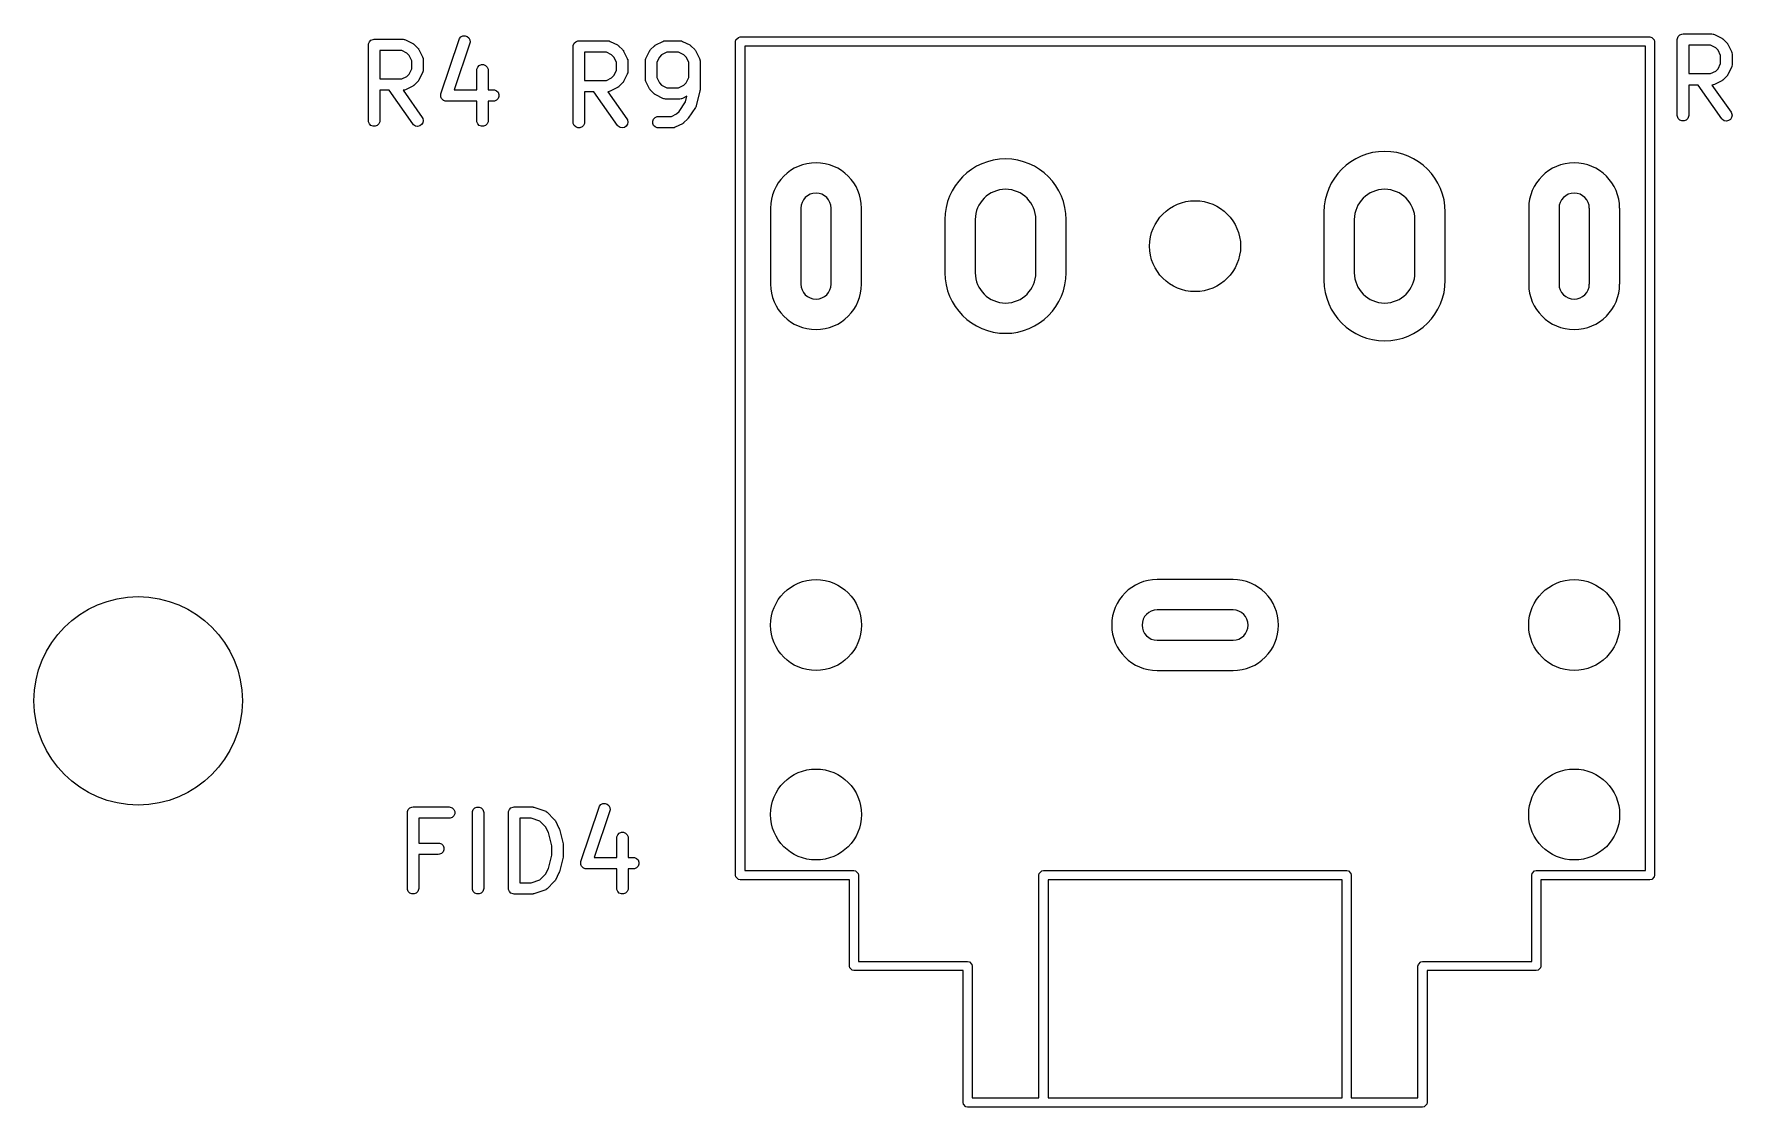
# Model space of a CAD drawing. Header units: inches. Extents: x 1.99 to 4.41, y -4.34 to -2.1.
# Drawn here: x 1.993 to 2.875, y -4.345 to -3.787 of the extents above; entities that cross this region are included whole.
import ezdxf

# ---------------------------------------------------------------- set-up
doc = ezdxf.new("R2010")
doc.units = ezdxf.units.IN
doc.header["$MEASUREMENT"] = 0
doc.layers.add('BLACK', color=250, linetype='CONTINUOUS')

msp = doc.modelspace()

# ---------------------------------------------------------------- linework, layer by layer
at = {"layer": 'BLACK', "linetype": 'CONTINUOUS'}
for p, q in [((2.16686, -3.79253), (2.1673, -3.79146)), ((2.1673, -3.79146), (2.16812, -3.79065)), ((2.16812, -3.79065), (2.16918, -3.79021)), ((2.16918, -3.79021), (2.16976, -3.79015)), ((2.16976, -3.79015), (2.18476, -3.79015)), ((2.18476, -3.79015), (2.18533, -3.79021)), ((2.18533, -3.79021), (2.18543, -3.79025)), ((2.18543, -3.79025), (2.18554, -3.79026)), ((2.18554, -3.79026), (2.18608, -3.79046)), ((2.18608, -3.79046), (2.18983, -3.79234)), ((2.20445, -3.81842), (2.21383, -3.79029)), ((2.21383, -3.79029), (2.21406, -3.78977)), ((2.21406, -3.78977), (2.21482, -3.7889)), ((2.21482, -3.7889), (2.21585, -3.78838)), ((2.21585, -3.78838), (2.217, -3.7883)), ((2.217, -3.7883), (2.21809, -3.78866)), ((2.21809, -3.78866), (2.21896, -3.78942)), ((2.21896, -3.78942), (2.21948, -3.79045)), ((2.21956, -3.7916), (2.21943, -3.79216)), ((2.21948, -3.79045), (2.21956, -3.7916)), ((2.2736, -3.79225), (2.27442, -3.79144)), ((2.27442, -3.79144), (2.27548, -3.79099)), ((2.27548, -3.79099), (2.27606, -3.79094)), ((2.27606, -3.79094), (2.29106, -3.79094)), ((2.29106, -3.79094), (2.29163, -3.79099)), ((2.29163, -3.79099), (2.29173, -3.79104)), ((2.29173, -3.79104), (2.29184, -3.79104)), ((2.29184, -3.79104), (2.29238, -3.79125)), ((2.29238, -3.79125), (2.29613, -3.79312)), ((2.31598, -3.79312), (2.31973, -3.79125)), ((2.31973, -3.79125), (2.32027, -3.79104)), ((2.32027, -3.79104), (2.32038, -3.79104)), ((2.32038, -3.79104), (2.32048, -3.79099)), ((2.32048, -3.79099), (2.32105, -3.79094)), ((2.32105, -3.79094), (2.32855, -3.79094)), ((2.32855, -3.79094), (2.32913, -3.79099)), ((2.32913, -3.79099), (2.32923, -3.79104)), ((2.32923, -3.79104), (2.32933, -3.79104)), ((2.32933, -3.79104), (2.32987, -3.79125)), ((2.32987, -3.79125), (2.33362, -3.79312)), ((2.35748, -3.79134), (2.35766, -3.79043)), ((2.35748, -4.22441), (2.35748, -3.79134)), ((2.35766, -3.79043), (2.35894, -3.78916)), ((2.35894, -3.78916), (2.35984, -3.78898)), ((2.35984, -3.78898), (2.83228, -3.78898)), ((2.83228, -3.78898), (2.83319, -3.78916)), ((2.83319, -3.78916), (2.83447, -3.79043)), ((2.83447, -3.79043), (2.83465, -3.79134)), ((2.83465, -3.79134), (2.83465, -4.22441)), ((2.84648, -3.79035), (2.84654, -3.78977)), ((2.84648, -3.82972), (2.84648, -3.79035)), ((2.84654, -3.78977), (2.84698, -3.78871)), ((2.84698, -3.78871), (2.8478, -3.78789)), ((2.8478, -3.78789), (2.84886, -3.78745)), ((2.84886, -3.78745), (2.84944, -3.78739)), ((2.84944, -3.78739), (2.86444, -3.78739)), ((2.86444, -3.78739), (2.86501, -3.78745)), ((2.86501, -3.78745), (2.86511, -3.78749)), ((2.86511, -3.78749), (2.86522, -3.7875)), ((2.86522, -3.7875), (2.86576, -3.78771)), ((2.86576, -3.78771), (2.86951, -3.78958)), ((2.86951, -3.78958), (2.86975, -3.78974)), ((2.86975, -3.78974), (2.86983, -3.78977)), ((2.86983, -3.78977), (2.86991, -3.78983)), ((2.86991, -3.78983), (2.87, -3.78989)), ((2.87, -3.78989), (2.87005, -3.78995)), ((2.87005, -3.78995), (2.87027, -3.79013)), ((2.87027, -3.79013), (2.87215, -3.79201)), ((2.16681, -3.7931), (2.16686, -3.79253)), ((2.16681, -3.83247), (2.16681, -3.7931)), ((2.18406, -3.79606), (2.17271, -3.79606)), ((2.17271, -3.79606), (2.17271, -3.81077)), ((2.18676, -3.7974), (2.18406, -3.79606)), ((2.18796, -3.7986), (2.18676, -3.7974)), ((2.1893, -3.8013), (2.18796, -3.7986)), ((2.18983, -3.79234), (2.19008, -3.79249)), ((2.19008, -3.79249), (2.19015, -3.79252)), ((2.19015, -3.79252), (2.19023, -3.79259)), ((2.19023, -3.79259), (2.19032, -3.79265)), ((2.19032, -3.79265), (2.19037, -3.7927)), ((2.19037, -3.7927), (2.1906, -3.79289)), ((2.1906, -3.79289), (2.19247, -3.79476)), ((2.19247, -3.79476), (2.19266, -3.79499)), ((2.19266, -3.79499), (2.19272, -3.79504)), ((2.19272, -3.79504), (2.19277, -3.79513)), ((2.19277, -3.79513), (2.19284, -3.79521)), ((2.19284, -3.79521), (2.19287, -3.79528)), ((2.19287, -3.79528), (2.19302, -3.79553)), ((2.19302, -3.79553), (2.1949, -3.79928)), ((2.1949, -3.79928), (2.19511, -3.79982)), ((2.19511, -3.79982), (2.19511, -3.79993)), ((2.19511, -3.79993), (2.19515, -3.80003)), ((2.19515, -3.80003), (2.19521, -3.8006)), ((2.21943, -3.79216), (2.21135, -3.8164)), ((2.27311, -3.79389), (2.27316, -3.79331)), ((2.27311, -3.83326), (2.27311, -3.79389)), ((2.27316, -3.79331), (2.2736, -3.79225)), ((2.29036, -3.79684), (2.27901, -3.79684)), ((2.27901, -3.79684), (2.27901, -3.81156)), ((2.29306, -3.79819), (2.29036, -3.79684)), ((2.29425, -3.79939), (2.29306, -3.79819)), ((2.2956, -3.80209), (2.29425, -3.79939)), ((2.29613, -3.79312), (2.29638, -3.79328)), ((2.29638, -3.79328), (2.29645, -3.79331)), ((2.29645, -3.79331), (2.29653, -3.79338)), ((2.29653, -3.79338), (2.29662, -3.79343)), ((2.29662, -3.79343), (2.29667, -3.79349)), ((2.29667, -3.79349), (2.29689, -3.79368)), ((2.29689, -3.79368), (2.29877, -3.79555)), ((2.29877, -3.79555), (2.29896, -3.79578)), ((2.29896, -3.79578), (2.29901, -3.79583)), ((2.29901, -3.79583), (2.29907, -3.79592)), ((2.29907, -3.79592), (2.29914, -3.796)), ((2.29914, -3.796), (2.29917, -3.79607)), ((2.29917, -3.79607), (2.29932, -3.79632)), ((2.29932, -3.79632), (2.3012, -3.80007)), ((2.3012, -3.80007), (2.3014, -3.80061)), ((2.31071, -3.80061), (2.31091, -3.80007)), ((2.31091, -3.80007), (2.31279, -3.79632)), ((2.31279, -3.79632), (2.31294, -3.79607)), ((2.31294, -3.79607), (2.31297, -3.796)), ((2.31297, -3.796), (2.31304, -3.79592)), ((2.31304, -3.79592), (2.3131, -3.79583)), ((2.3131, -3.79583), (2.31316, -3.79578)), ((2.31316, -3.79578), (2.31334, -3.79555)), ((2.31334, -3.79555), (2.31522, -3.79368)), ((2.31522, -3.79368), (2.31544, -3.79349)), ((2.31544, -3.79349), (2.31549, -3.79343)), ((2.31549, -3.79343), (2.31558, -3.79338)), ((2.31558, -3.79338), (2.31566, -3.79331)), ((2.31566, -3.79331), (2.31574, -3.79328)), ((2.31574, -3.79328), (2.31598, -3.79312)), ((2.31786, -3.79939), (2.31651, -3.80209)), ((2.31905, -3.79819), (2.31786, -3.79939)), ((2.32175, -3.79684), (2.31905, -3.79819)), ((2.32786, -3.79684), (2.32175, -3.79684)), ((2.33055, -3.79819), (2.32786, -3.79684)), ((2.33175, -3.79939), (2.33055, -3.79819)), ((2.3331, -3.80209), (2.33175, -3.79939)), ((2.33362, -3.79312), (2.33387, -3.79328)), ((2.33387, -3.79328), (2.33394, -3.79331)), ((2.33394, -3.79331), (2.33402, -3.79338)), ((2.33402, -3.79338), (2.33411, -3.79343)), ((2.33411, -3.79343), (2.33416, -3.79349)), ((2.33416, -3.79349), (2.33439, -3.79368)), ((2.33439, -3.79368), (2.33626, -3.79555)), ((2.33626, -3.79555), (2.33645, -3.79578)), ((2.33645, -3.79578), (2.33651, -3.79583)), ((2.33651, -3.79583), (2.33657, -3.79592)), ((2.33657, -3.79592), (2.33663, -3.796)), ((2.33663, -3.796), (2.33666, -3.79607)), ((2.33666, -3.79607), (2.33682, -3.79632)), ((2.33682, -3.79632), (2.33869, -3.80007)), ((2.33869, -3.80007), (2.3389, -3.80061)), ((2.3622, -3.7937), (2.3622, -4.22205)), ((2.82992, -3.7937), (2.3622, -3.7937)), ((2.82992, -4.22205), (2.82992, -3.7937)), ((2.86374, -3.7933), (2.85239, -3.7933)), ((2.85239, -3.7933), (2.85239, -3.80802)), ((2.86644, -3.79465), (2.86374, -3.7933)), ((2.86763, -3.79585), (2.86644, -3.79465)), ((2.86898, -3.79854), (2.86763, -3.79585)), ((2.86898, -3.80277), (2.86898, -3.79854)), ((2.87215, -3.79201), (2.87233, -3.79224)), ((2.87233, -3.79224), (2.87239, -3.79229)), ((2.87239, -3.79229), (2.87245, -3.79238)), ((2.87245, -3.79238), (2.87252, -3.79246)), ((2.87252, -3.79246), (2.87254, -3.79253)), ((2.87254, -3.79253), (2.8727, -3.79278)), ((2.8727, -3.79278), (2.87458, -3.79653)), ((2.87458, -3.79653), (2.87478, -3.79707)), ((2.87478, -3.79707), (2.87479, -3.79717)), ((2.87479, -3.79717), (2.87483, -3.79727)), ((2.87483, -3.79727), (2.87489, -3.79785)), ((2.87489, -3.79785), (2.87489, -3.80347)), ((2.18676, -3.80942), (2.18796, -3.80823)), ((2.18796, -3.80823), (2.1893, -3.80553)), ((2.1893, -3.80553), (2.1893, -3.8013)), ((2.1949, -3.80755), (2.19302, -3.8113)), ((2.19511, -3.80701), (2.1949, -3.80755)), ((2.19515, -3.8068), (2.19511, -3.8069)), ((2.19511, -3.8069), (2.19511, -3.80701)), ((2.19521, -3.80623), (2.19515, -3.8068)), ((2.19521, -3.8006), (2.19521, -3.80623)), ((2.22305, -3.80623), (2.22311, -3.80565)), ((2.22305, -3.8164), (2.22305, -3.80623)), ((2.22311, -3.80565), (2.22355, -3.80459)), ((2.22355, -3.80459), (2.22436, -3.80377)), ((2.22436, -3.80377), (2.22543, -3.80333)), ((2.22543, -3.80333), (2.22658, -3.80333)), ((2.22658, -3.80333), (2.22764, -3.80377)), ((2.22764, -3.80377), (2.22846, -3.80459)), ((2.22846, -3.80459), (2.2289, -3.80565)), ((2.2289, -3.80565), (2.22896, -3.80623)), ((2.22896, -3.80623), (2.22896, -3.8164)), ((2.29306, -3.81021), (2.29425, -3.80901)), ((2.29425, -3.80901), (2.2956, -3.80632)), ((2.2956, -3.80632), (2.2956, -3.80209)), ((2.3012, -3.80833), (2.29932, -3.81208)), ((2.3014, -3.80779), (2.3012, -3.80833)), ((2.3014, -3.80061), (2.30141, -3.80072)), ((2.30141, -3.80769), (2.3014, -3.80779)), ((2.30141, -3.80072), (2.30145, -3.80081)), ((2.30145, -3.80759), (2.30141, -3.80769)), ((2.30145, -3.80081), (2.30151, -3.80139)), ((2.30151, -3.80701), (2.30145, -3.80759)), ((2.30151, -3.80139), (2.30151, -3.80701)), ((2.3106, -3.80139), (2.31066, -3.80081)), ((2.3106, -3.81076), (2.3106, -3.80139)), ((2.31066, -3.80081), (2.3107, -3.80072)), ((2.3107, -3.80072), (2.31071, -3.80061)), ((2.31651, -3.80209), (2.31651, -3.81007)), ((2.3331, -3.81007), (2.3331, -3.80209)), ((2.3389, -3.80061), (2.33891, -3.80072)), ((2.33891, -3.80072), (2.33895, -3.80081)), ((2.33895, -3.80081), (2.339, -3.80139)), ((2.339, -3.80139), (2.339, -3.81639)), ((2.85239, -3.80802), (2.86374, -3.80802)), ((2.86374, -3.80802), (2.86644, -3.80667)), ((2.86644, -3.80667), (2.86763, -3.80547)), ((2.86763, -3.80547), (2.86898, -3.80277)), ((2.87233, -3.80908), (2.87215, -3.80931)), ((2.87239, -3.80903), (2.87233, -3.80908)), ((2.87245, -3.80894), (2.87239, -3.80903)), ((2.87252, -3.80886), (2.87245, -3.80894)), ((2.87254, -3.80879), (2.87252, -3.80886)), ((2.8727, -3.80854), (2.87254, -3.80879)), ((2.87458, -3.80479), (2.8727, -3.80854)), ((2.87478, -3.80425), (2.87458, -3.80479)), ((2.87479, -3.80414), (2.87478, -3.80425)), ((2.87483, -3.80405), (2.87479, -3.80414)), ((2.87489, -3.80347), (2.87483, -3.80405)), ((2.17271, -3.81077), (2.18406, -3.81077)), ((2.1776, -3.81668), (2.17271, -3.81668)), ((2.17271, -3.81668), (2.17271, -3.83247)), ((2.18984, -3.83417), (2.1776, -3.81668)), ((2.18406, -3.81077), (2.18676, -3.80942)), ((2.18533, -3.81662), (2.1848, -3.81667)), ((2.1848, -3.81667), (2.19468, -3.83078)), ((2.18543, -3.81658), (2.18533, -3.81662)), ((2.18554, -3.81657), (2.18543, -3.81658)), ((2.18608, -3.81637), (2.18554, -3.81657)), ((2.18983, -3.81449), (2.18608, -3.81637)), ((2.19008, -3.81434), (2.18983, -3.81449)), ((2.19015, -3.81431), (2.19008, -3.81434)), ((2.19023, -3.81424), (2.19015, -3.81431)), ((2.19032, -3.81418), (2.19023, -3.81424)), ((2.19037, -3.81412), (2.19032, -3.81418)), ((2.1906, -3.81394), (2.19037, -3.81412)), ((2.19247, -3.81206), (2.1906, -3.81394)), ((2.19266, -3.81184), (2.19247, -3.81206)), ((2.19272, -3.81179), (2.19266, -3.81184)), ((2.19277, -3.8117), (2.19272, -3.81179)), ((2.19284, -3.81162), (2.19277, -3.8117)), ((2.19287, -3.81154), (2.19284, -3.81162)), ((2.19302, -3.8113), (2.19287, -3.81154)), ((2.21135, -3.8164), (2.22305, -3.8164)), ((2.22896, -3.8164), (2.23163, -3.8164)), ((2.23163, -3.8164), (2.2322, -3.81645)), ((2.2322, -3.81645), (2.23327, -3.81689)), ((2.23327, -3.81689), (2.23408, -3.81771)), ((2.23408, -3.81771), (2.23452, -3.81877)), ((2.27901, -3.81156), (2.29036, -3.81156)), ((2.2839, -3.81747), (2.27901, -3.81747)), ((2.27901, -3.81747), (2.27901, -3.83326)), ((2.29614, -3.83495), (2.2839, -3.81747)), ((2.29036, -3.81156), (2.29306, -3.81021)), ((2.29163, -3.81741), (2.2911, -3.81746)), ((2.2911, -3.81746), (2.30098, -3.83157)), ((2.29173, -3.81737), (2.29163, -3.81741)), ((2.29184, -3.81736), (2.29173, -3.81737)), ((2.29238, -3.81715), (2.29184, -3.81736)), ((2.29613, -3.81528), (2.29238, -3.81715)), ((2.29638, -3.81512), (2.29613, -3.81528)), ((2.29645, -3.81509), (2.29638, -3.81512)), ((2.29653, -3.81503), (2.29645, -3.81509)), ((2.29662, -3.81497), (2.29653, -3.81503)), ((2.29667, -3.81491), (2.29662, -3.81497)), ((2.29689, -3.81473), (2.29667, -3.81491)), ((2.29877, -3.81285), (2.29689, -3.81473)), ((2.29896, -3.81262), (2.29877, -3.81285)), ((2.29901, -3.81257), (2.29896, -3.81262)), ((2.29907, -3.81248), (2.29901, -3.81257)), ((2.29914, -3.8124), (2.29907, -3.81248)), ((2.29917, -3.81233), (2.29914, -3.8124)), ((2.29932, -3.81208), (2.29917, -3.81233)), ((2.31066, -3.81134), (2.3106, -3.81076)), ((2.3107, -3.81144), (2.31066, -3.81134)), ((2.31071, -3.81154), (2.3107, -3.81144)), ((2.31091, -3.81208), (2.31071, -3.81154)), ((2.31279, -3.81583), (2.31091, -3.81208)), ((2.31294, -3.81608), (2.31279, -3.81583)), ((2.31297, -3.81615), (2.31294, -3.81608)), ((2.31304, -3.81623), (2.31297, -3.81615)), ((2.3131, -3.81632), (2.31304, -3.81623)), ((2.31316, -3.81637), (2.3131, -3.81632)), ((2.31334, -3.8166), (2.31316, -3.81637)), ((2.31522, -3.81848), (2.31334, -3.8166)), ((2.31651, -3.81007), (2.31786, -3.81276)), ((2.31786, -3.81276), (2.31905, -3.81396)), ((2.31905, -3.81396), (2.32175, -3.81531)), ((2.32175, -3.81531), (2.32786, -3.81531)), ((2.32786, -3.81531), (2.33055, -3.81396)), ((2.33055, -3.81396), (2.33175, -3.81276)), ((2.33175, -3.81276), (2.3331, -3.81007)), ((2.33892, -3.8171), (2.33704, -3.8246)), ((2.33893, -3.817), (2.33892, -3.8171)), ((2.33895, -3.81696), (2.33893, -3.817)), ((2.33897, -3.81675), (2.33895, -3.81696)), ((2.339, -3.81653), (2.33897, -3.81675)), ((2.339, -3.81639), (2.33899, -3.81649)), ((2.33899, -3.81649), (2.339, -3.81653)), ((2.85727, -3.81392), (2.85239, -3.81392)), ((2.85239, -3.81392), (2.85239, -3.82972)), ((2.86952, -3.83141), (2.85727, -3.81392)), ((2.86501, -3.81387), (2.86448, -3.81392)), ((2.86448, -3.81392), (2.87435, -3.82802)), ((2.86511, -3.81383), (2.86501, -3.81387)), ((2.86522, -3.81382), (2.86511, -3.81383)), ((2.86576, -3.81361), (2.86522, -3.81382)), ((2.86951, -3.81174), (2.86576, -3.81361)), ((2.86975, -3.81158), (2.86951, -3.81174)), ((2.86983, -3.81155), (2.86975, -3.81158)), ((2.86991, -3.81148), (2.86983, -3.81155)), ((2.87, -3.81143), (2.86991, -3.81148)), ((2.87005, -3.81137), (2.87, -3.81143)), ((2.87027, -3.81118), (2.87005, -3.81137)), ((2.87215, -3.80931), (2.87027, -3.81118)), ((2.20433, -3.81898), (2.20436, -3.81883)), ((2.20436, -3.81945), (2.20433, -3.81898)), ((2.20436, -3.81877), (2.20439, -3.8187)), ((2.20436, -3.81883), (2.20436, -3.81877)), ((2.20436, -3.81993), (2.20436, -3.81945)), ((2.2044, -3.82002), (2.20436, -3.81993)), ((2.20439, -3.8187), (2.20445, -3.81842)), ((2.20441, -3.82013), (2.2044, -3.82002)), ((2.20462, -3.82055), (2.20441, -3.82013)), ((2.2048, -3.82099), (2.20462, -3.82055)), ((2.20488, -3.82107), (2.2048, -3.82099)), ((2.20492, -3.82116), (2.20488, -3.82107)), ((2.20528, -3.82147), (2.20492, -3.82116)), ((2.20561, -3.8218), (2.20528, -3.82147)), ((2.20571, -3.82185), (2.20561, -3.8218)), ((2.20579, -3.82192), (2.20571, -3.82185)), ((2.20624, -3.82206), (2.20579, -3.82192)), ((2.20668, -3.82225), (2.20624, -3.82206)), ((2.20683, -3.82226), (2.20668, -3.82225)), ((2.20689, -3.82228), (2.20683, -3.82226)), ((2.20696, -3.82227), (2.20689, -3.82228)), ((2.20726, -3.8223), (2.20696, -3.82227)), ((2.22305, -3.8223), (2.20726, -3.8223)), ((2.22305, -3.83247), (2.22305, -3.8223)), ((2.23163, -3.8223), (2.22896, -3.8223)), ((2.22896, -3.8223), (2.22896, -3.83247)), ((2.2322, -3.82225), (2.23163, -3.8223)), ((2.23327, -3.8218), (2.2322, -3.82225)), ((2.23408, -3.82099), (2.23327, -3.8218)), ((2.23452, -3.81993), (2.23408, -3.82099)), ((2.23452, -3.81877), (2.23452, -3.81993)), ((2.31544, -3.81866), (2.31522, -3.81848)), ((2.31549, -3.81872), (2.31544, -3.81866)), ((2.31558, -3.81878), (2.31549, -3.81872)), ((2.31566, -3.81884), (2.31558, -3.81878)), ((2.31574, -3.81887), (2.31566, -3.81884)), ((2.31598, -3.81903), (2.31574, -3.81887)), ((2.31973, -3.8209), (2.31598, -3.81903)), ((2.32027, -3.82111), (2.31973, -3.8209)), ((2.32038, -3.82112), (2.32027, -3.82111)), ((2.32048, -3.82116), (2.32038, -3.82112)), ((2.32105, -3.82122), (2.32048, -3.82116)), ((2.32855, -3.82122), (2.32105, -3.82122)), ((2.32813, -3.82763), (2.33144, -3.82267)), ((2.32913, -3.82116), (2.32855, -3.82122)), ((2.32923, -3.82112), (2.32913, -3.82116)), ((2.32933, -3.82111), (2.32923, -3.82112)), ((2.32987, -3.8209), (2.32933, -3.82111)), ((2.33217, -3.81976), (2.32987, -3.8209)), ((2.33144, -3.82267), (2.33217, -3.81976)), ((2.33663, -3.82552), (2.33288, -3.83115)), ((2.3368, -3.82521), (2.33663, -3.82552)), ((2.33685, -3.82515), (2.3368, -3.82521)), ((2.33687, -3.82508), (2.33685, -3.82515)), ((2.33691, -3.82501), (2.33687, -3.82508)), ((2.33692, -3.82494), (2.33691, -3.82501)), ((2.33704, -3.8246), (2.33692, -3.82494)), ((2.16686, -3.83305), (2.16681, -3.83247)), ((2.1673, -3.83411), (2.16686, -3.83305)), ((2.16812, -3.83493), (2.1673, -3.83411)), ((2.16918, -3.83537), (2.16812, -3.83493)), ((2.17034, -3.83537), (2.16918, -3.83537)), ((2.1714, -3.83493), (2.17034, -3.83537)), ((2.17222, -3.83411), (2.1714, -3.83493)), ((2.17266, -3.83305), (2.17222, -3.83411)), ((2.17271, -3.83247), (2.17266, -3.83305)), ((2.19022, -3.83461), (2.18984, -3.83417)), ((2.19119, -3.83523), (2.19022, -3.83461)), ((2.19232, -3.83543), (2.19119, -3.83523)), ((2.19345, -3.83518), (2.19232, -3.83543)), ((2.19439, -3.83452), (2.19345, -3.83518)), ((2.19501, -3.83354), (2.19439, -3.83452)), ((2.19468, -3.83078), (2.19496, -3.83128)), ((2.19496, -3.83128), (2.19521, -3.83241)), ((2.19521, -3.83241), (2.19501, -3.83354)), ((2.22311, -3.83305), (2.22305, -3.83247)), ((2.22355, -3.83411), (2.22311, -3.83305)), ((2.22436, -3.83493), (2.22355, -3.83411)), ((2.22543, -3.83537), (2.22436, -3.83493)), ((2.22658, -3.83537), (2.22543, -3.83537)), ((2.22764, -3.83493), (2.22658, -3.83537)), ((2.22846, -3.83411), (2.22764, -3.83493)), ((2.2289, -3.83305), (2.22846, -3.83411)), ((2.22896, -3.83247), (2.2289, -3.83305)), ((2.27316, -3.83384), (2.27311, -3.83326)), ((2.2736, -3.8349), (2.27316, -3.83384)), ((2.27442, -3.83572), (2.2736, -3.8349)), ((2.27548, -3.83616), (2.27442, -3.83572)), ((2.2777, -3.83572), (2.27664, -3.83616)), ((2.27851, -3.8349), (2.2777, -3.83572)), ((2.27896, -3.83384), (2.27851, -3.8349)), ((2.27901, -3.83326), (2.27896, -3.83384)), ((2.29651, -3.83539), (2.29614, -3.83495)), ((2.29749, -3.83601), (2.29651, -3.83539)), ((2.30069, -3.8353), (2.29975, -3.83596)), ((2.30131, -3.83433), (2.30069, -3.8353)), ((2.30098, -3.83157), (2.30126, -3.83207)), ((2.30126, -3.83207), (2.30151, -3.8332)), ((2.30151, -3.8332), (2.30131, -3.83433)), ((2.31441, -3.83268), (2.31485, -3.83162)), ((2.31441, -3.83384), (2.31441, -3.83268)), ((2.31485, -3.8349), (2.31441, -3.83384)), ((2.31485, -3.83162), (2.31566, -3.83081)), ((2.31566, -3.83572), (2.31485, -3.8349)), ((2.31566, -3.83081), (2.31673, -3.83036)), ((2.31673, -3.83616), (2.31566, -3.83572)), ((2.31673, -3.83036), (2.3173, -3.83031)), ((2.3173, -3.83031), (2.32411, -3.83031)), ((2.32411, -3.83031), (2.3268, -3.82896)), ((2.32987, -3.83403), (2.32612, -3.8359)), ((2.3268, -3.82896), (2.32813, -3.82763)), ((2.33012, -3.83387), (2.32987, -3.83403)), ((2.33019, -3.83384), (2.33012, -3.83387)), ((2.33027, -3.83377), (2.33019, -3.83384)), ((2.33036, -3.83372), (2.33027, -3.83377)), ((2.33041, -3.83366), (2.33036, -3.83372)), ((2.33064, -3.83347), (2.33041, -3.83366)), ((2.33252, -3.8316), (2.33064, -3.83347)), ((2.3327, -3.83137), (2.33252, -3.8316)), ((2.33252, -3.8316), (2.33252, -3.8316)), ((2.33252, -3.8316), (2.33252, -3.8316)), ((2.33288, -3.83115), (2.3327, -3.83137)), ((2.33288, -3.83115), (2.33288, -3.83115)), ((2.33288, -3.83115), (2.33288, -3.83115)), ((2.84654, -3.83029), (2.84648, -3.82972)), ((2.84698, -3.83136), (2.84654, -3.83029)), ((2.8478, -3.83217), (2.84698, -3.83136)), ((2.84886, -3.83261), (2.8478, -3.83217)), ((2.85001, -3.83261), (2.84886, -3.83261)), ((2.85108, -3.83217), (2.85001, -3.83261)), ((2.85189, -3.83136), (2.85108, -3.83217)), ((2.85233, -3.83029), (2.85189, -3.83136)), ((2.85239, -3.82972), (2.85233, -3.83029)), ((2.86989, -3.83185), (2.86952, -3.83141)), ((2.87086, -3.83247), (2.86989, -3.83185)), ((2.872, -3.83267), (2.87086, -3.83247)), ((2.87312, -3.83242), (2.872, -3.83267)), ((2.87407, -3.83176), (2.87312, -3.83242)), ((2.87469, -3.83079), (2.87407, -3.83176)), ((2.87435, -3.82802), (2.87464, -3.82853)), ((2.87464, -3.82853), (2.87489, -3.82965)), ((2.87489, -3.82965), (2.87469, -3.83079)), ((2.27664, -3.83616), (2.27548, -3.83616)), ((2.29862, -3.83621), (2.29749, -3.83601)), ((2.29975, -3.83596), (2.29862, -3.83621)), ((2.3173, -3.83621), (2.31673, -3.83616)), ((2.3248, -3.83621), (2.3173, -3.83621)), ((2.32538, -3.83616), (2.3248, -3.83621)), ((2.32548, -3.83612), (2.32538, -3.83616)), ((2.32558, -3.83611), (2.32548, -3.83612)), ((2.32612, -3.8359), (2.32558, -3.83611)), ((2.37559, -3.87795), (2.37559, -3.91732)), ((2.39134, -3.87795), (2.39134, -3.91732)), ((2.40709, -3.91732), (2.40709, -3.87795)), ((2.42283, -3.91732), (2.42283, -3.87795)), ((2.76929, -3.87795), (2.76929, -3.91732)), ((2.78504, -3.87795), (2.78504, -3.91732)), ((2.80079, -3.91732), (2.80079, -3.87795)), ((2.81654, -3.91732), (2.81654, -3.87795)), ((2.46614, -3.88386), (2.46614, -3.91142)), ((2.48189, -3.88386), (2.48189, -3.91142)), ((2.51339, -3.91142), (2.51339, -3.88386)), ((2.52913, -3.91142), (2.52913, -3.88386)), ((2.66299, -3.87992), (2.66299, -3.91535)), ((2.67874, -3.88386), (2.67874, -3.91142)), ((2.71024, -3.91142), (2.71024, -3.88386)), ((2.72598, -3.91535), (2.72598, -3.87992)), ((2.61575, -4.07087), (2.57638, -4.07087)), ((2.61575, -4.08661), (2.57638, -4.08661)), ((2.57638, -4.10236), (2.61575, -4.10236)), ((2.57638, -4.11811), (2.61575, -4.11811)), ((2.28677, -4.18858), (2.28752, -4.18771)), ((2.28752, -4.18771), (2.28855, -4.1872)), ((2.28855, -4.1872), (2.2897, -4.18712)), ((2.2897, -4.18712), (2.29079, -4.18748)), ((2.29079, -4.18748), (2.29167, -4.18824)), ((2.29167, -4.18824), (2.29218, -4.18927)), ((2.18702, -4.19192), (2.18707, -4.19135)), ((2.18702, -4.23129), (2.18702, -4.19192)), ((2.18707, -4.19135), (2.18751, -4.19028)), ((2.18751, -4.19028), (2.18833, -4.18947)), ((2.18833, -4.18947), (2.18939, -4.18903)), ((2.18939, -4.18903), (2.18997, -4.18897)), ((2.18997, -4.18897), (2.20872, -4.18897)), ((2.20872, -4.19487), (2.19292, -4.19487)), ((2.19292, -4.19487), (2.19292, -4.20772)), ((2.20872, -4.18897), (2.20929, -4.18903)), ((2.20929, -4.19482), (2.20872, -4.19487)), ((2.20929, -4.18903), (2.21036, -4.18947)), ((2.21036, -4.19438), (2.20929, -4.19482)), ((2.21036, -4.18947), (2.21117, -4.19028)), ((2.21117, -4.19356), (2.21036, -4.19438)), ((2.21117, -4.19028), (2.21161, -4.19135)), ((2.21161, -4.1925), (2.21117, -4.19356)), ((2.21161, -4.19135), (2.21161, -4.1925)), ((2.22076, -4.19192), (2.22082, -4.19135)), ((2.22076, -4.23129), (2.22076, -4.19192)), ((2.22082, -4.19135), (2.22126, -4.19028)), ((2.22126, -4.19028), (2.22208, -4.18947)), ((2.22208, -4.18947), (2.22314, -4.18903)), ((2.22314, -4.18903), (2.22429, -4.18903)), ((2.22429, -4.18903), (2.22536, -4.18947)), ((2.22536, -4.18947), (2.22617, -4.19028)), ((2.22617, -4.19028), (2.22661, -4.19135)), ((2.22661, -4.19135), (2.22667, -4.19192)), ((2.22667, -4.19192), (2.22667, -4.23129)), ((2.23951, -4.19192), (2.23957, -4.19135)), ((2.23951, -4.23129), (2.23951, -4.19192)), ((2.23957, -4.19135), (2.24001, -4.19028)), ((2.24001, -4.19028), (2.24082, -4.18947)), ((2.24082, -4.18947), (2.24189, -4.18903)), ((2.24189, -4.18903), (2.24246, -4.18897)), ((2.24246, -4.18897), (2.25184, -4.18897)), ((2.25136, -4.19487), (2.24542, -4.19487)), ((2.24542, -4.19487), (2.24542, -4.22834)), ((2.25587, -4.19638), (2.25136, -4.19487)), ((2.25184, -4.18897), (2.25213, -4.189)), ((2.25213, -4.189), (2.25221, -4.18899)), ((2.25221, -4.18899), (2.25231, -4.18902)), ((2.25231, -4.18902), (2.25241, -4.18903)), ((2.25241, -4.18903), (2.25249, -4.18906)), ((2.25249, -4.18906), (2.25277, -4.18912)), ((2.25277, -4.18912), (2.2584, -4.191)), ((2.25878, -4.1993), (2.25587, -4.19638)), ((2.2584, -4.191), (2.25892, -4.19123)), ((2.25892, -4.19123), (2.259, -4.1913)), ((2.259, -4.1913), (2.2591, -4.19134)), ((2.2591, -4.19134), (2.25955, -4.19171)), ((2.25955, -4.19171), (2.2633, -4.19546)), ((2.2633, -4.19546), (2.26348, -4.19568)), ((2.26348, -4.19568), (2.26354, -4.19574)), ((2.26354, -4.19574), (2.2636, -4.19582)), ((2.2636, -4.19582), (2.26367, -4.19591)), ((2.26367, -4.19591), (2.2637, -4.19598)), ((2.2637, -4.19598), (2.26385, -4.19623)), ((2.26385, -4.19623), (2.26573, -4.19998)), ((2.27716, -4.21723), (2.28653, -4.18911)), ((2.29213, -4.19098), (2.28406, -4.21522)), ((2.28653, -4.18911), (2.28677, -4.18858)), ((2.29226, -4.19042), (2.29213, -4.19098)), ((2.29218, -4.18927), (2.29226, -4.19042)), ((2.2603, -4.20233), (2.25878, -4.1993)), ((2.26201, -4.20916), (2.2603, -4.20233)), ((2.26573, -4.19998), (2.26574, -4.20002)), ((2.26574, -4.20002), (2.26576, -4.20003)), ((2.26576, -4.20003), (2.26584, -4.20028)), ((2.26584, -4.20028), (2.26593, -4.20052)), ((2.26593, -4.20052), (2.26594, -4.20054)), ((2.26594, -4.20054), (2.26595, -4.20058)), ((2.26595, -4.20058), (2.26783, -4.20808)), ((2.29575, -4.20505), (2.29581, -4.20447)), ((2.29575, -4.21522), (2.29575, -4.20505)), ((2.29581, -4.20447), (2.29625, -4.2034)), ((2.29625, -4.2034), (2.29707, -4.20259)), ((2.29707, -4.20259), (2.29813, -4.20215)), ((2.29813, -4.20215), (2.29928, -4.20215)), ((2.29928, -4.20215), (2.30035, -4.20259)), ((2.30035, -4.20259), (2.30116, -4.2034)), ((2.30116, -4.2034), (2.3016, -4.20447)), ((2.3016, -4.20447), (2.30166, -4.20505)), ((2.30166, -4.20505), (2.30166, -4.21522)), ((2.19292, -4.20772), (2.20309, -4.20772)), ((2.20309, -4.21362), (2.19292, -4.21362)), ((2.19292, -4.21362), (2.19292, -4.23129)), ((2.20309, -4.20772), (2.20367, -4.20777)), ((2.20367, -4.21357), (2.20309, -4.21362)), ((2.20367, -4.20777), (2.20473, -4.20821)), ((2.20473, -4.21312), (2.20367, -4.21357)), ((2.20473, -4.20821), (2.20555, -4.20903)), ((2.20555, -4.21231), (2.20473, -4.21312)), ((2.20555, -4.20903), (2.20599, -4.21009)), ((2.20599, -4.21125), (2.20555, -4.21231)), ((2.20599, -4.21009), (2.20599, -4.21125)), ((2.2603, -4.22089), (2.26201, -4.21406)), ((2.26201, -4.21406), (2.26201, -4.20916)), ((2.26783, -4.20808), (2.26784, -4.20818)), ((2.26784, -4.20818), (2.26786, -4.20822)), ((2.26786, -4.20822), (2.26788, -4.20844)), ((2.26788, -4.21478), (2.26786, -4.215)), ((2.26788, -4.20844), (2.26791, -4.20865)), ((2.26791, -4.21456), (2.26788, -4.21478)), ((2.26791, -4.20865), (2.2679, -4.20869)), ((2.2679, -4.20869), (2.26791, -4.20879)), ((2.26791, -4.21442), (2.2679, -4.21452)), ((2.2679, -4.21452), (2.26791, -4.21456)), ((2.26791, -4.20879), (2.26791, -4.21442)), ((2.25878, -4.22392), (2.2603, -4.22089)), ((2.26573, -4.22324), (2.26385, -4.22699)), ((2.26574, -4.2232), (2.26573, -4.22324)), ((2.26576, -4.22318), (2.26574, -4.2232)), ((2.26584, -4.22294), (2.26576, -4.22318)), ((2.26593, -4.2227), (2.26584, -4.22294)), ((2.26594, -4.22268), (2.26593, -4.2227)), ((2.26595, -4.22263), (2.26594, -4.22268)), ((2.26783, -4.21514), (2.26595, -4.22263)), ((2.26784, -4.21504), (2.26783, -4.21514)), ((2.26786, -4.215), (2.26784, -4.21504)), ((2.27703, -4.2178), (2.27706, -4.21765)), ((2.27706, -4.21827), (2.27703, -4.2178)), ((2.27706, -4.21759), (2.27709, -4.21752)), ((2.27706, -4.21765), (2.27706, -4.21759)), ((2.27706, -4.21874), (2.27706, -4.21827)), ((2.2771, -4.21884), (2.27706, -4.21874)), ((2.27709, -4.21752), (2.27716, -4.21723)), ((2.27711, -4.21895), (2.2771, -4.21884)), ((2.27732, -4.21937), (2.27711, -4.21895)), ((2.2775, -4.21981), (2.27732, -4.21937)), ((2.27758, -4.21988), (2.2775, -4.21981)), ((2.27763, -4.21998), (2.27758, -4.21988)), ((2.27798, -4.22029), (2.27763, -4.21998)), ((2.27832, -4.22062), (2.27798, -4.22029)), ((2.27842, -4.22066), (2.27832, -4.22062)), ((2.2785, -4.22073), (2.27842, -4.22066)), ((2.27895, -4.22088), (2.2785, -4.22073)), ((2.27938, -4.22106), (2.27895, -4.22088)), ((2.27953, -4.22108), (2.27938, -4.22106)), ((2.27959, -4.2211), (2.27953, -4.22108)), ((2.27967, -4.22109), (2.27959, -4.2211)), ((2.27996, -4.22112), (2.27967, -4.22109)), ((2.29575, -4.22112), (2.27996, -4.22112)), ((2.28406, -4.21522), (2.29575, -4.21522)), ((2.29575, -4.23129), (2.29575, -4.22112)), ((2.30166, -4.21522), (2.30433, -4.21522)), ((2.30433, -4.22112), (2.30166, -4.22112)), ((2.30166, -4.22112), (2.30166, -4.23129)), ((2.30433, -4.21522), (2.30491, -4.21527)), ((2.30491, -4.22106), (2.30433, -4.22112)), ((2.30491, -4.21527), (2.30597, -4.21571)), ((2.30597, -4.22062), (2.30491, -4.22106)), ((2.30597, -4.21571), (2.30679, -4.21653)), ((2.30679, -4.21981), (2.30597, -4.22062)), ((2.30679, -4.21653), (2.30723, -4.21759)), ((2.30723, -4.21874), (2.30679, -4.21981)), ((2.30723, -4.21759), (2.30723, -4.21874)), ((2.3622, -4.22205), (2.4189, -4.22205)), ((2.4189, -4.22205), (2.4198, -4.22223)), ((2.4198, -4.22223), (2.42108, -4.22351)), ((2.42108, -4.22351), (2.42126, -4.22441)), ((2.51496, -4.22441), (2.51514, -4.22351)), ((2.51514, -4.22351), (2.51642, -4.22223)), ((2.51642, -4.22223), (2.51732, -4.22205)), ((2.51732, -4.22205), (2.6748, -4.22205)), ((2.6748, -4.22205), (2.67571, -4.22223)), ((2.67571, -4.22223), (2.67699, -4.22351)), ((2.67699, -4.22351), (2.67717, -4.22441)), ((2.77087, -4.22441), (2.77105, -4.22351)), ((2.77105, -4.22351), (2.77232, -4.22223)), ((2.77232, -4.22223), (2.77323, -4.22205)), ((2.77323, -4.22205), (2.82992, -4.22205)), ((2.18707, -4.23187), (2.18702, -4.23129)), ((2.18751, -4.23293), (2.18707, -4.23187)), ((2.19287, -4.23187), (2.19243, -4.23293)), ((2.19292, -4.23129), (2.19287, -4.23187)), ((2.22082, -4.23187), (2.22076, -4.23129)), ((2.22126, -4.23293), (2.22082, -4.23187)), ((2.22661, -4.23187), (2.22617, -4.23293)), ((2.22667, -4.23129), (2.22661, -4.23187)), ((2.23957, -4.23187), (2.23951, -4.23129)), ((2.24001, -4.23293), (2.23957, -4.23187)), ((2.24542, -4.22834), (2.25136, -4.22834)), ((2.25136, -4.22834), (2.25587, -4.22684)), ((2.2584, -4.23222), (2.25277, -4.23409)), ((2.25587, -4.22684), (2.25878, -4.22392)), ((2.25892, -4.23198), (2.2584, -4.23222)), ((2.259, -4.23191), (2.25892, -4.23198)), ((2.2591, -4.23187), (2.259, -4.23191)), ((2.25955, -4.23151), (2.2591, -4.23187)), ((2.2633, -4.22776), (2.25955, -4.23151)), ((2.26348, -4.22753), (2.2633, -4.22776)), ((2.26354, -4.22748), (2.26348, -4.22753)), ((2.2636, -4.22739), (2.26354, -4.22748)), ((2.26367, -4.22731), (2.2636, -4.22739)), ((2.2637, -4.22724), (2.26367, -4.22731)), ((2.26385, -4.22699), (2.2637, -4.22724)), ((2.29581, -4.23187), (2.29575, -4.23129)), ((2.29625, -4.23293), (2.29581, -4.23187)), ((2.3016, -4.23187), (2.30116, -4.23293)), ((2.30166, -4.23129), (2.3016, -4.23187)), ((2.35766, -4.22531), (2.35748, -4.22441)), ((2.35894, -4.22659), (2.35766, -4.22531)), ((2.35984, -4.22677), (2.35894, -4.22659)), ((2.41654, -4.22677), (2.35984, -4.22677)), ((2.41654, -4.27165), (2.41654, -4.22677)), ((2.42126, -4.22441), (2.42126, -4.26929)), ((2.51496, -4.34016), (2.51496, -4.22441)), ((2.51969, -4.22677), (2.51969, -4.34016)), ((2.67244, -4.22677), (2.51969, -4.22677)), ((2.67244, -4.34016), (2.67244, -4.22677)), ((2.67717, -4.22441), (2.67717, -4.34016)), ((2.77087, -4.26929), (2.77087, -4.22441)), ((2.83228, -4.22677), (2.77559, -4.22677)), ((2.77559, -4.22677), (2.77559, -4.27165)), ((2.83319, -4.22659), (2.83228, -4.22677)), ((2.83447, -4.22531), (2.83319, -4.22659)), ((2.83465, -4.22441), (2.83447, -4.22531)), ((2.18833, -4.23375), (2.18751, -4.23293)), ((2.18939, -4.23419), (2.18833, -4.23375)), ((2.19055, -4.23419), (2.18939, -4.23419)), ((2.19161, -4.23375), (2.19055, -4.23419)), ((2.19243, -4.23293), (2.19161, -4.23375)), ((2.22208, -4.23375), (2.22126, -4.23293)), ((2.22314, -4.23419), (2.22208, -4.23375)), ((2.22429, -4.23419), (2.22314, -4.23419)), ((2.22536, -4.23375), (2.22429, -4.23419)), ((2.22617, -4.23293), (2.22536, -4.23375)), ((2.24082, -4.23375), (2.24001, -4.23293)), ((2.24189, -4.23419), (2.24082, -4.23375)), ((2.24246, -4.23424), (2.24189, -4.23419)), ((2.25184, -4.23424), (2.24246, -4.23424)), ((2.25213, -4.23422), (2.25184, -4.23424)), ((2.25221, -4.23422), (2.25213, -4.23422)), ((2.25231, -4.2342), (2.25221, -4.23422)), ((2.25241, -4.23419), (2.25231, -4.2342)), ((2.25249, -4.23416), (2.25241, -4.23419)), ((2.25277, -4.23409), (2.25249, -4.23416)), ((2.29707, -4.23375), (2.29625, -4.23293)), ((2.29813, -4.23419), (2.29707, -4.23375)), ((2.29928, -4.23419), (2.29813, -4.23419)), ((2.30035, -4.23375), (2.29928, -4.23419)), ((2.30116, -4.23293), (2.30035, -4.23375)), ((2.41672, -4.27256), (2.41654, -4.27165)), ((2.41799, -4.27384), (2.41672, -4.27256)), ((2.4189, -4.27402), (2.41799, -4.27384)), ((2.47559, -4.27402), (2.4189, -4.27402)), ((2.42126, -4.26929), (2.47795, -4.26929)), ((2.47559, -4.34252), (2.47559, -4.27402)), ((2.47795, -4.26929), (2.47886, -4.26947)), ((2.47886, -4.26947), (2.48014, -4.27075)), ((2.48014, -4.27075), (2.48031, -4.27165)), ((2.48031, -4.27165), (2.48031, -4.34016)), ((2.71181, -4.27165), (2.71199, -4.27075)), ((2.71181, -4.34016), (2.71181, -4.27165)), ((2.71199, -4.27075), (2.71327, -4.26947)), ((2.71327, -4.26947), (2.71417, -4.26929)), ((2.71417, -4.26929), (2.77087, -4.26929)), ((2.77323, -4.27402), (2.71654, -4.27402)), ((2.71654, -4.27402), (2.71654, -4.34252)), ((2.77413, -4.27384), (2.77323, -4.27402)), ((2.77541, -4.27256), (2.77413, -4.27384)), ((2.77559, -4.27165), (2.77541, -4.27256)), ((2.47577, -4.34342), (2.47559, -4.34252)), ((2.47705, -4.3447), (2.47577, -4.34342)), ((2.47795, -4.34488), (2.47705, -4.3447)), ((2.71417, -4.34488), (2.47795, -4.34488)), ((2.48031, -4.34016), (2.51496, -4.34016)), ((2.51969, -4.34016), (2.67244, -4.34016)), ((2.67717, -4.34016), (2.71181, -4.34016)), ((2.71508, -4.3447), (2.71417, -4.34488)), ((2.71636, -4.34342), (2.71508, -4.3447)), ((2.71654, -4.34252), (2.71636, -4.34342))]:
    msp.add_line(p, q, dxfattribs=at)
at = {"layer": 'BLACK'}
for centre, radius in [((2.59606, -3.89764), 0.02362), ((2.59606, -3.89764), 0.02362), ((2.39921, -4.09449), 0.02362), ((2.39921, -4.09449), 0.02362), ((2.79291, -4.09449), 0.02362), ((2.79291, -4.09449), 0.02362), ((2.04724, -4.13386), 0.05413), ((2.04724, -4.13386), 0.05413), ((2.39921, -4.19291), 0.02362), ((2.39921, -4.19291), 0.02362), ((2.79291, -4.19291), 0.02362), ((2.79291, -4.19291), 0.02362)]:
    msp.add_circle(centre, radius, dxfattribs=at)
for centre, radius, start, end in [((2.49764, -3.88386), 0.0315, 0, 180), ((2.69449, -3.87992), 0.0315, 0, 180), ((2.39921, -3.87795), 0.02362, 0, 180), ((2.79291, -3.87795), 0.02362, 0, 180), ((2.39921, -3.87795), 0.00787, 0, 180), ((2.49764, -3.88386), 0.01575, 0, 180), ((2.69449, -3.88386), 0.01575, 0, 180), ((2.79291, -3.87795), 0.00787, 0, 180), ((2.49764, -3.91142), 0.0315, -180, 0), ((2.49764, -3.91142), 0.01575, -180, 0), ((2.69449, -3.91142), 0.01575, 180, 360), ((2.39921, -3.91732), 0.02362, -180, 0), ((2.39921, -3.91732), 0.00787, -180, 0), ((2.69449, -3.91535), 0.0315, 180, 360), ((2.79291, -3.91732), 0.02362, 180, 360), ((2.79291, -3.91732), 0.00787, 180, 360), ((2.57638, -4.09449), 0.02362, 90, 270), ((2.61575, -4.09449), 0.02362, -90, 90), ((2.57638, -4.09449), 0.00787, 90, 270), ((2.61575, -4.09449), 0.00787, -90, 90)]:
    msp.add_arc(centre, radius, start, end, dxfattribs=at)

doc.saveas('drawing.dxf')
